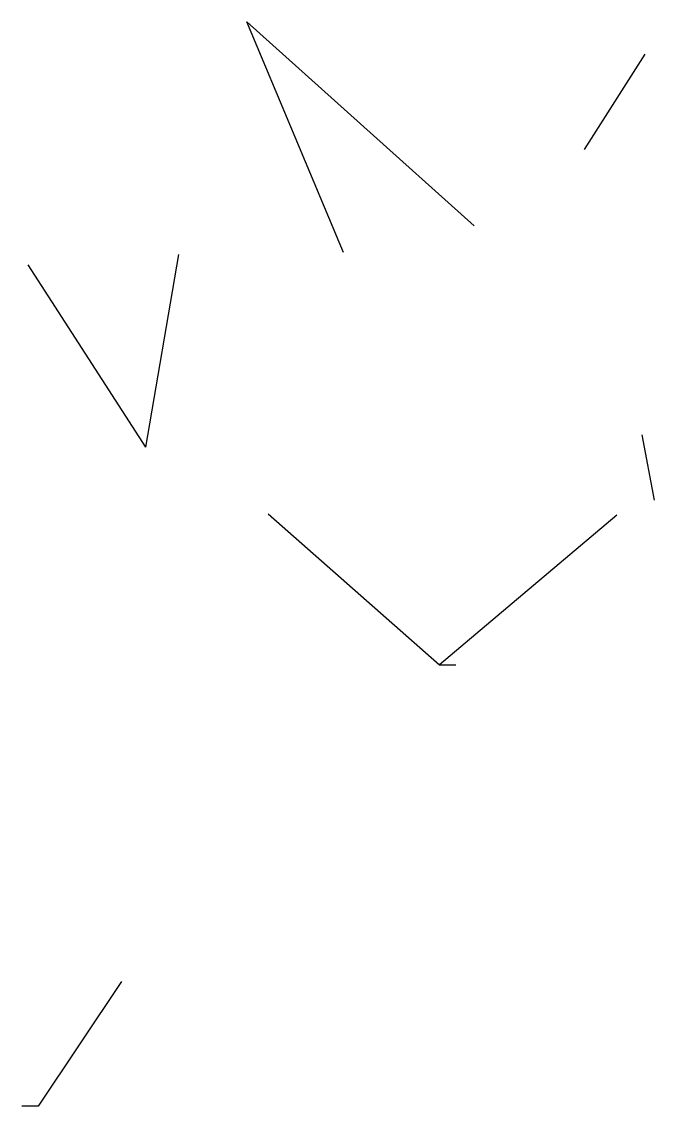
# Paper-space layout 'Layout1' of a CAD drawing. Extents: x 3.2 to 10.9, y 7.2 to 20.4.
import ezdxf

# ---------------------------------------------------------------- set-up
doc = ezdxf.new("R2010")
doc.units = 0
doc.header["$LTSCALE"] = 0.2
doc.layers.add('DIM-TXT', color=7, linetype='CONTINUOUS')
doc.layers.add('STRCTR', color=7, linetype='CONTINUOUS')

psp = doc.layouts.get("Layout1")

# ---------------------------------------------------------------- linework, layer by layer
at = {"layer": 'DIM-TXT', "color": 0, "linetype": 'CONTINUOUS', "extrusion": (0, 0, -1), "flags": 128}
psp.add_lwpolyline([(-4.407, 8.696), (-3.393, 7.178), (-3.193, 7.178)], dxfattribs=at)
at = {"layer": 'STRCTR', "color": 0, "linetype": 'CONTINUOUS'}
for p, q in [((7.102, 17.55), (5.928, 20.353)), ((8.692, 17.873), (5.928, 20.353)), ((10.031, 18.799), (10.768, 19.957)), ((5.099, 17.527), (4.696, 15.184)), ((3.268, 17.4), (4.696, 15.184)), ((10.731, 15.336), (10.881, 14.541)), ((10.424, 14.358), (8.27, 12.541))]:
    psp.add_line(p, q, dxfattribs=at)
at = {"layer": 'STRCTR', "color": 0, "linetype": 'CONTINUOUS', "flags": 128}
psp.add_lwpolyline([(6.189, 14.374), (8.27, 12.541), (8.47, 12.541)], dxfattribs=at)

doc.saveas('drawing.dxf')
